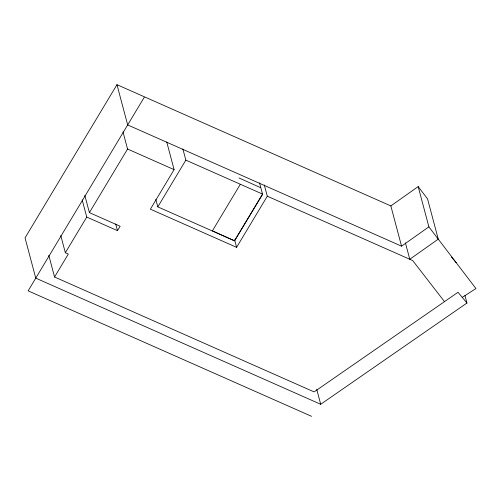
<?xml version="1.0" encoding="UTF-8"?>
<svg xmlns="http://www.w3.org/2000/svg" width="501" height="501" viewBox="0 0 501 501"><rect width="100%" height="100%" fill="white"/><g stroke="black" fill="none" stroke-linecap="round" stroke-linejoin="round"><path stroke-width="0.75" d="M260.476 187.612L239.021 177.98M390.843 205.924L418.178 186.597L428.887 226.853L401.552 246.173L390.843 205.924L116.965 84.675L25.05 237.875L35.759 278.13L320.709 404.276L466.945 303.024L464.966 295.571M144.263 97.275L28.131 290.849L311.553 416.325M466.945 303.024L458.027 292.271L314.114 391.907L54.559 277.003L68.33 254.051L65.349 252.729L86.748 217.058L82.189 199.912M86.748 217.058L117.478 230.66L120.134 226.239L89.403 212.631L127.561 149.029L123.002 131.882M166.764 142.052L174.104 169.632L150.381 209.18L236.597 247.35L267.296 196.192L264.321 185.007M262.405 194.05L262.543 194.432L234.574 240.806L157.809 206.869L185.846 160.132L182.871 148.954M259.543 182.896L262.518 194.075L234.481 240.812L212.399 230.855L240.167 184.531L240.612 184.399M462.254 297.369L475.95 288.563L428.887 226.853M401.552 246.173L127.674 124.931L116.965 84.675M185.846 160.132L262.518 194.075M267.296 196.192L412.686 260.558L444.5 301.633M127.561 149.029L174.104 169.632M451.545 257.113L456.236 262.774M418.178 186.597L427.547 198.884L438.256 239.134L409.78 259.267L405.415 242.866M316.738 389.371L320.709 404.276M234.618 239.891L236.597 247.35M155.824 199.411L157.809 206.869M115.693 223.953L117.478 230.66M84.844 195.49L89.403 212.631M60.784 235.583L65.349 252.729M48.81 255.385L54.559 277.003"/></g></svg>
